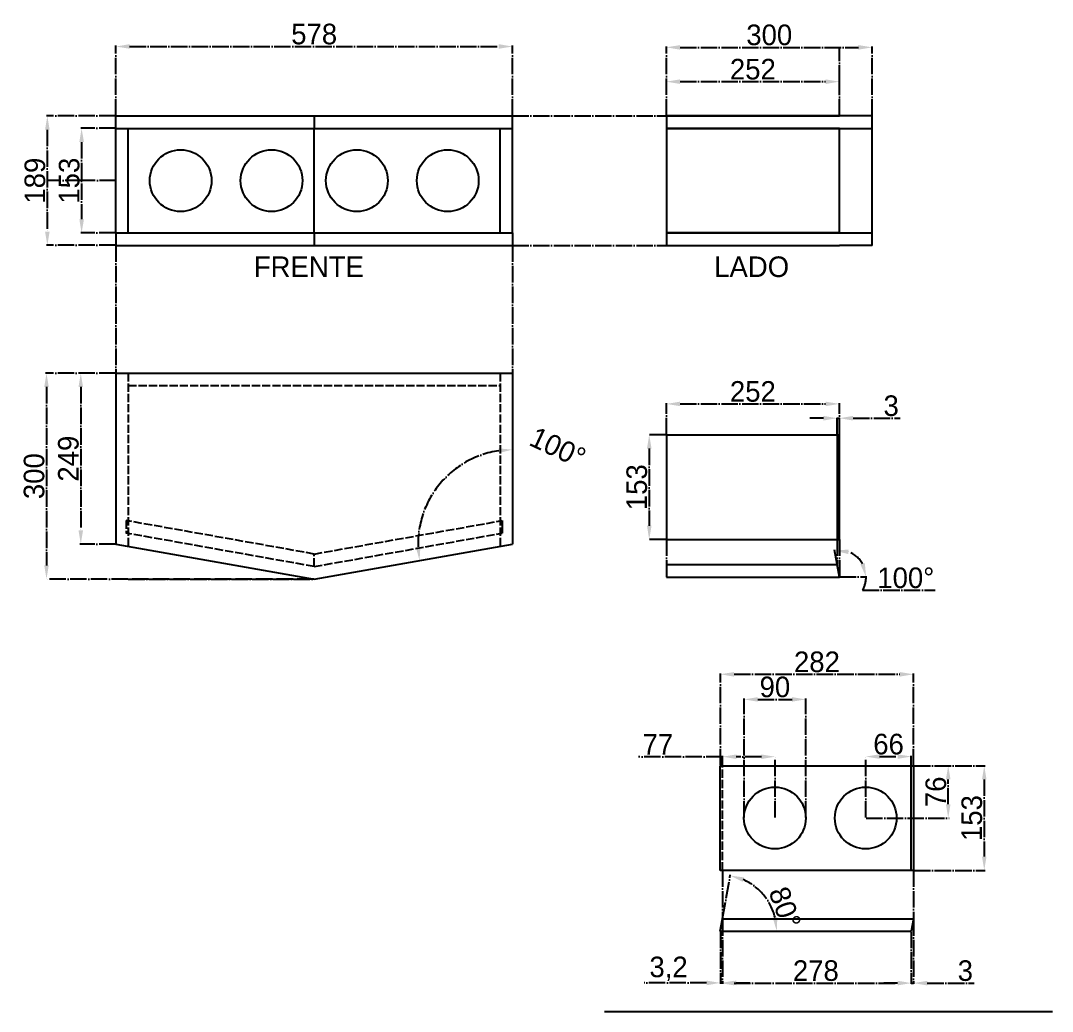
# Model space of a CAD drawing. Header units: millimetres. Extents: x -5727 to 14380, y -5693 to 6274.
# Drawn here: x 4317 to 5821, y 4831 to 6274 of the extents above; entities that cross this region are included whole.
import ezdxf

# ---------------------------------------------------------------- set-up
doc = ezdxf.new("R2010")
doc.units = ezdxf.units.MM
doc.linetypes.add('ACAD_ISO02W100', pattern=[15, 12, -3])
doc.linetypes.add('ACAD_ISO04W100', pattern=[30, 24, -3, 0, -3])
doc.layers.add('Linhas apoio', color=8, linetype='ACAD_ISO04W100', transparency=0.3)
doc.dimstyles.new('roy-1', dxfattribs={"dimtxt": 30, "dimasz": 20, "dimexe": 1.25, "dimexo": 0.625, "dimgap": 3, "dimtad": 3, "dimtoh": 1, "dimdec": 0, "dimtxsty": 'Standard', "dimcen": 2.5, "dimadec": 0, "dimazin": 0, "dimtfac": 1, "dimtdec": 0, "dimtmove": 0, "dimatfit": 2, "dimfxl": 1, "dimarcsym": 0})

# ---------------------------------------------------------------- blocks, each defined once
blk = doc.blocks.new('*D38')
at = {"layer": 'Defpoints', "color": 0, "transparency": 16777216}
for p in [(5033.8, 6236.5), (4455.8, 6135.3), (5033.8, 6135.3)]:
    blk.add_point(p, dxfattribs=at)
at = {"layer": 'Linhas apoio', "color": 0, "linetype": 'ACAD_ISO04W100', "lineweight": -2, "transparency": 16777216}
for p, q in [((4455.8, 6135.9), (4455.8, 6237.8)), ((4475.8, 6236.5), (5013.8, 6236.5)), ((5033.8, 6135.9), (5033.8, 6237.8))]:
    blk.add_line(p, q, dxfattribs=at)
at = {"layer": 'Linhas apoio', "color": 0, "transparency": 16777216}
for points in [[(4475.8, 6239.9), (4475.8, 6233.2), (4455.8, 6236.5)], [(5013.8, 6239.9), (5013.8, 6233.2), (5033.8, 6236.5)]]:
    blk.add_solid(points, dxfattribs=at)
at = {"layer": 'Linhas apoio', "color": 0, "transparency": 16777216, "insert": (4744.8, 6254.5), "char_height": 30, "attachment_point": 5}
blk.add_mtext('578', dxfattribs=at)
blk = doc.blocks.new('*D39')
at = {"layer": 'Defpoints', "color": 0, "transparency": 16777216}
for p in [(4455.8, 6135.3), (4355.8, 5946.8), (4455.8, 5946.8)]:
    blk.add_point(p, dxfattribs=at)
at = {"layer": 'Linhas apoio', "color": 0, "linetype": 'ACAD_ISO04W100', "lineweight": -2, "transparency": 16777216}
for p, q in [((4455.2, 6135.3), (4354.6, 6135.3)), ((4355.8, 6115.3), (4355.8, 5966.8)), ((4455.2, 5946.8), (4354.6, 5946.8))]:
    blk.add_line(p, q, dxfattribs=at)
at = {"layer": 'Linhas apoio', "color": 0, "transparency": 16777216}
for points in [[(4352.5, 6115.3), (4359.2, 6115.3), (4355.8, 6135.3)], [(4352.5, 5966.8), (4359.2, 5966.8), (4355.8, 5946.8)]]:
    blk.add_solid(points, dxfattribs=at)
at = {"layer": 'Linhas apoio', "color": 0, "transparency": 16777216, "insert": (4337.8, 6041), "char_height": 30, "attachment_point": 5, "rotation": 90}
blk.add_mtext('189', dxfattribs=at)
blk = doc.blocks.new('*D40')
at = {"layer": 'Defpoints', "color": 0, "transparency": 16777216}
for p in [(4455.8, 5760.4), (4354.6, 5460.4), (4744.8, 5460.4)]:
    blk.add_point(p, dxfattribs=at)
at = {"layer": 'Linhas apoio', "color": 0, "linetype": 'ACAD_ISO04W100', "lineweight": -2, "transparency": 16777216}
for p, q in [((4455.2, 5760.4), (4353.3, 5760.4)), ((4354.6, 5740.4), (4354.6, 5480.4)), ((4744.2, 5460.4), (4353.3, 5460.4))]:
    blk.add_line(p, q, dxfattribs=at)
at = {"layer": 'Linhas apoio', "color": 0, "transparency": 16777216}
for points in [[(4351.3, 5740.4), (4357.9, 5740.4), (4354.6, 5760.4)], [(4351.3, 5480.4), (4357.9, 5480.4), (4354.6, 5460.4)]]:
    blk.add_solid(points, dxfattribs=at)
at = {"layer": 'Linhas apoio', "color": 0, "transparency": 16777216, "insert": (4336.6, 5610.4), "char_height": 30, "attachment_point": 5, "rotation": 90}
blk.add_mtext('300', dxfattribs=at)
blk = doc.blocks.new('*D41')
at = {"layer": 'Defpoints', "color": 0, "transparency": 16777216}
for p in [(4455.8, 5760.4), (4404.6, 5511.4), (4455.8, 5511.4)]:
    blk.add_point(p, dxfattribs=at)
at = {"layer": 'Linhas apoio', "color": 0, "linetype": 'ACAD_ISO04W100', "lineweight": -2, "transparency": 16777216}
for p, q in [((4455.2, 5760.4), (4403.3, 5760.4)), ((4404.6, 5740.4), (4404.6, 5531.4)), ((4455.2, 5511.4), (4403.3, 5511.4))]:
    blk.add_line(p, q, dxfattribs=at)
at = {"layer": 'Linhas apoio', "color": 0, "transparency": 16777216}
for points in [[(4401.3, 5740.4), (4407.9, 5740.4), (4404.6, 5760.4)], [(4401.3, 5531.4), (4407.9, 5531.4), (4404.6, 5511.4)]]:
    blk.add_solid(points, dxfattribs=at)
at = {"layer": 'Linhas apoio', "color": 0, "transparency": 16777216, "insert": (4386.6, 5635.9), "char_height": 30, "attachment_point": 5, "rotation": 90}
blk.add_mtext('249', dxfattribs=at)
blk = doc.blocks.new('*D42')
at = {"layer": 'Defpoints', "color": 0, "transparency": 16777216}
for p in [(5558.2, 6235.3), (5258.2, 6135.3), (5558.2, 6135.3)]:
    blk.add_point(p, dxfattribs=at)
at = {"layer": 'Linhas apoio', "color": 0, "linetype": 'ACAD_ISO04W100', "lineweight": -2, "transparency": 16777216}
for p, q in [((5258.2, 6135.9), (5258.2, 6236.5)), ((5278.2, 6235.3), (5538.2, 6235.3)), ((5558.2, 6135.9), (5558.2, 6236.5))]:
    blk.add_line(p, q, dxfattribs=at)
at = {"layer": 'Linhas apoio', "color": 0, "transparency": 16777216}
for points in [[(5278.2, 6238.6), (5278.2, 6231.9), (5258.2, 6235.3)], [(5538.2, 6238.6), (5538.2, 6231.9), (5558.2, 6235.3)]]:
    blk.add_solid(points, dxfattribs=at)
at = {"layer": 'Linhas apoio', "color": 0, "transparency": 16777216, "insert": (5408.2, 6253.3), "char_height": 30, "attachment_point": 5}
blk.add_mtext('300', dxfattribs=at)
blk = doc.blocks.new('*D43')
at = {"layer": 'Defpoints', "color": 0, "transparency": 16777216}
for p in [(5618.5, 5321.7), (5336.9, 5188.5), (5618.5, 5188.5)]:
    blk.add_point(p, dxfattribs=at)
at = {"layer": 'Linhas apoio', "color": 0, "linetype": 'ACAD_ISO04W100', "lineweight": -2, "transparency": 16777216}
for p, q in [((5336.9, 5189.1), (5336.9, 5322.9)), ((5356.9, 5321.7), (5598.5, 5321.7)), ((5618.5, 5189.1), (5618.5, 5322.9))]:
    blk.add_line(p, q, dxfattribs=at)
at = {"layer": 'Linhas apoio', "color": 0, "transparency": 16777216}
for points in [[(5356.9, 5325), (5356.9, 5318.3), (5336.9, 5321.7)], [(5598.5, 5325), (5598.5, 5318.3), (5618.5, 5321.7)]]:
    blk.add_solid(points, dxfattribs=at)
at = {"layer": 'Linhas apoio', "color": 0, "transparency": 16777216, "insert": (5477.7, 5339.7), "char_height": 30, "attachment_point": 5}
blk.add_mtext('282', dxfattribs=at)
blk = doc.blocks.new('*D45')
at = {"layer": 'Defpoints', "color": 0, "transparency": 16777216}
for p in [(5336.9, 4947.4), (5615.3, 4947.4), (5615.3, 4871.7)]:
    blk.add_point(p, dxfattribs=at)
at = {"layer": 'Linhas apoio', "color": 0, "linetype": 'ACAD_ISO04W100', "lineweight": -2, "transparency": 16777216}
for p, q in [((5336.9, 4946.8), (5336.9, 4870.5)), ((5615.3, 4946.8), (5615.3, 4870.5)), ((5356.9, 4871.7), (5595.3, 4871.7))]:
    blk.add_line(p, q, dxfattribs=at)
at = {"layer": 'Linhas apoio', "color": 0, "transparency": 16777216}
for points in [[(5356.9, 4875.1), (5356.9, 4868.4), (5336.9, 4871.7)], [(5595.3, 4875.1), (5595.3, 4868.4), (5615.3, 4871.7)]]:
    blk.add_solid(points, dxfattribs=at)
at = {"layer": 'Linhas apoio', "color": 0, "transparency": 16777216, "insert": (5476.1, 4889.7), "char_height": 30, "attachment_point": 5}
blk.add_mtext('278', dxfattribs=at)
blk = doc.blocks.new('*D46')
at = {"layer": 'Defpoints', "color": 0, "transparency": 16777216}
for p in [(5618.5, 4965.4), (5615.3, 4947.4), (5615.3, 4871.7)]:
    blk.add_point(p, dxfattribs=at)
at = {"layer": 'Linhas apoio', "color": 0, "linetype": 'ACAD_ISO04W100', "lineweight": -2, "transparency": 16777216}
for p, q in [((5618.5, 4964.8), (5618.5, 4870.4)), ((5615.3, 4946.8), (5615.3, 4870.4)), ((5595.3, 4871.7), (5575.3, 4871.7)), ((5615.3, 4871.7), (5618.5, 4871.7)), ((5638.5, 4871.7), (5707, 4871.7))]:
    blk.add_line(p, q, dxfattribs=at)
at = {"layer": 'Linhas apoio', "color": 0, "transparency": 16777216}
for points in [[(5595.3, 4875), (5595.3, 4868.3), (5615.3, 4871.7)], [(5638.5, 4875), (5638.5, 4868.3), (5618.5, 4871.7)]]:
    blk.add_solid(points, dxfattribs=at)
at = {"layer": 'Linhas apoio', "color": 0, "transparency": 16777216, "insert": (5694, 4889.7), "char_height": 30, "attachment_point": 5}
blk.add_mtext('3', dxfattribs=at)
blk = doc.blocks.new('*D47')
at = {"layer": 'Defpoints', "color": 0, "transparency": 16777216}
for p in [(5461.4, 5285.1), (5371.4, 5112.2), (5461.4, 5112.2)]:
    blk.add_point(p, dxfattribs=at)
at = {"layer": 'Linhas apoio', "color": 0, "linetype": 'ACAD_ISO04W100', "lineweight": -2, "transparency": 16777216}
for p, q in [((5371.4, 5112.9), (5371.4, 5286.3)), ((5391.4, 5285.1), (5441.4, 5285.1)), ((5461.4, 5112.9), (5461.4, 5286.3))]:
    blk.add_line(p, q, dxfattribs=at)
at = {"layer": 'Linhas apoio', "color": 0, "transparency": 16777216}
for points in [[(5391.4, 5288.4), (5391.4, 5281.8), (5371.4, 5285.1)], [(5441.4, 5288.4), (5441.4, 5281.8), (5461.4, 5285.1)]]:
    blk.add_solid(points, dxfattribs=at)
at = {"layer": 'Linhas apoio', "color": 0, "transparency": 16777216, "insert": (5416.4, 5303.1), "char_height": 30, "attachment_point": 5}
blk.add_mtext('90', dxfattribs=at)
blk = doc.blocks.new('*D48')
at = {"layer": 'Defpoints', "color": 0, "transparency": 16777216}
for p in [(5340.1, 5201.6), (5340.1, 5188.5), (5416.7, 5112.2)]:
    blk.add_point(p, dxfattribs=at)
at = {"layer": 'Linhas apoio', "color": 0, "linetype": 'ACAD_ISO04W100', "lineweight": -2, "transparency": 16777216}
for p, q in [((5340.1, 5201.6), (5217.8, 5201.6)), ((5340.1, 5189.1), (5340.1, 5202.9)), ((5396.7, 5201.6), (5360.1, 5201.6)), ((5416.7, 5112.9), (5416.7, 5202.9))]:
    blk.add_line(p, q, dxfattribs=at)
at = {"layer": 'Linhas apoio', "color": 0, "transparency": 16777216}
for points in [[(5360.1, 5204.9), (5360.1, 5198.3), (5340.1, 5201.6)], [(5396.7, 5204.9), (5396.7, 5198.3), (5416.7, 5201.6)]]:
    blk.add_solid(points, dxfattribs=at)
at = {"layer": 'Linhas apoio', "color": 0, "transparency": 16777216, "insert": (5245.8, 5219.6), "char_height": 30, "attachment_point": 5}
blk.add_mtext('77', dxfattribs=at)
blk = doc.blocks.new('*D49')
at = {"layer": 'Defpoints', "color": 0, "transparency": 16777216}
for p in [(5340.1, 4965.4), (5336.9, 4947.4), (5336.9, 4872)]:
    blk.add_point(p, dxfattribs=at)
at = {"layer": 'Linhas apoio', "color": 0, "linetype": 'ACAD_ISO04W100', "lineweight": -2, "transparency": 16777216}
for p, q in [((5340.1, 4964.8), (5340.1, 4870.7)), ((5336.9, 4946.8), (5336.9, 4870.7)), ((5316.9, 4872), (5225.9, 4872)), ((5340.1, 4872), (5336.9, 4872)), ((5360.1, 4872), (5380.1, 4872))]:
    blk.add_line(p, q, dxfattribs=at)
at = {"layer": 'Linhas apoio', "color": 0, "transparency": 16777216}
for points in [[(5316.9, 4875.3), (5316.9, 4868.6), (5336.9, 4872)], [(5360.1, 4875.3), (5360.1, 4868.6), (5340.1, 4872)]]:
    blk.add_solid(points, dxfattribs=at)
at = {"layer": 'Linhas apoio', "color": 0, "transparency": 16777216, "insert": (5261.4, 4892.5), "char_height": 30, "attachment_point": 5}
blk.add_mtext('3,2', dxfattribs=at)
blk = doc.blocks.new('*D50')
at = {"layer": 'Defpoints', "color": 0, "transparency": 16777216}
for p in [(5615.3, 5201.8), (5615.3, 5188.5), (5548.9, 5112.2)]:
    blk.add_point(p, dxfattribs=at)
at = {"layer": 'Linhas apoio', "color": 0, "linetype": 'ACAD_ISO04W100', "lineweight": -2, "transparency": 16777216}
for p, q in [((5548.9, 5112.9), (5548.9, 5203.1)), ((5568.9, 5201.8), (5595.3, 5201.8)), ((5615.3, 5189.1), (5615.3, 5203.1))]:
    blk.add_line(p, q, dxfattribs=at)
at = {"layer": 'Linhas apoio', "color": 0, "transparency": 16777216}
for points in [[(5568.9, 5205.1), (5568.9, 5198.5), (5548.9, 5201.8)], [(5595.3, 5205.1), (5595.3, 5198.5), (5615.3, 5201.8)]]:
    blk.add_solid(points, dxfattribs=at)
at = {"layer": 'Linhas apoio', "color": 0, "transparency": 16777216, "insert": (5582.1, 5219.8), "char_height": 30, "attachment_point": 5}
blk.add_mtext('66', dxfattribs=at)
blk = doc.blocks.new('*D54')
at = {"layer": 'Defpoints', "color": 0, "transparency": 16777216}
for p in [(5510.4, 5715.7), (5258.2, 5670.6), (5510.4, 5670.6)]:
    blk.add_point(p, dxfattribs=at)
at = {"layer": 'Linhas apoio', "color": 0, "linetype": 'ACAD_ISO04W100', "lineweight": -2, "transparency": 16777216}
for p, q in [((5258.2, 5671.2), (5258.2, 5716.9)), ((5278.2, 5715.7), (5490.4, 5715.7)), ((5510.4, 5671.2), (5510.4, 5716.9))]:
    blk.add_line(p, q, dxfattribs=at)
at = {"layer": 'Linhas apoio', "color": 0, "transparency": 16777216}
for points in [[(5278.2, 5719), (5278.2, 5712.4), (5258.2, 5715.7)], [(5490.4, 5719), (5490.4, 5712.4), (5510.4, 5715.7)]]:
    blk.add_solid(points, dxfattribs=at)
at = {"layer": 'Linhas apoio', "color": 0, "transparency": 16777216, "insert": (5384.3, 5733.7), "char_height": 30, "attachment_point": 5}
blk.add_mtext('252', dxfattribs=at)
blk = doc.blocks.new('*D55')
at = {"layer": 'Defpoints', "color": 0, "transparency": 16777216}
for p in [(5507.2, 5694.9), (5507.2, 5670.6), (5510.4, 5670.6)]:
    blk.add_point(p, dxfattribs=at)
at = {"layer": 'Linhas apoio', "color": 0, "linetype": 'ACAD_ISO04W100', "lineweight": -2, "transparency": 16777216}
for p, q in [((5487.2, 5694.9), (5467.2, 5694.9)), ((5507.2, 5671.2), (5507.2, 5696.1)), ((5507.2, 5694.9), (5510.4, 5694.9)), ((5510.4, 5671.2), (5510.4, 5696.1)), ((5530.4, 5694.9), (5598.9, 5694.9))]:
    blk.add_line(p, q, dxfattribs=at)
at = {"layer": 'Linhas apoio', "color": 0, "transparency": 16777216}
for points in [[(5487.2, 5698.2), (5487.2, 5691.5), (5507.2, 5694.9)], [(5530.4, 5698.2), (5530.4, 5691.5), (5510.4, 5694.9)]]:
    blk.add_solid(points, dxfattribs=at)
at = {"layer": 'Linhas apoio', "color": 0, "transparency": 16777216, "insert": (5585.9, 5712.9), "char_height": 30, "attachment_point": 5}
blk.add_mtext('3', dxfattribs=at)
blk = doc.blocks.new('*D56')
at = {"layer": 'Defpoints', "color": 0, "transparency": 16777216}
for p in [(5258.2, 5670.6), (5233.2, 5518.1), (5258.2, 5518.1)]:
    blk.add_point(p, dxfattribs=at)
at = {"layer": 'Linhas apoio', "color": 0, "linetype": 'ACAD_ISO04W100', "lineweight": -2, "transparency": 16777216}
for p, q in [((5257.6, 5670.6), (5232, 5670.6)), ((5233.2, 5650.6), (5233.2, 5538.1)), ((5257.6, 5518.1), (5232, 5518.1))]:
    blk.add_line(p, q, dxfattribs=at)
at = {"layer": 'Linhas apoio', "color": 0, "transparency": 16777216}
for points in [[(5229.9, 5650.6), (5236.6, 5650.6), (5233.2, 5670.6)], [(5229.9, 5538.1), (5236.6, 5538.1), (5233.2, 5518.1)]]:
    blk.add_solid(points, dxfattribs=at)
at = {"layer": 'Linhas apoio', "color": 0, "transparency": 16777216, "insert": (5215.2, 5594.3), "char_height": 30, "attachment_point": 5, "rotation": 90}
blk.add_mtext('153', dxfattribs=at)
blk = doc.blocks.new('*D57')
at = {"layer": 'Defpoints', "color": 0, "transparency": 16777216}
for p in [(5033.8, 5760.4), (4907.5, 5565.9), (5033.8, 5511.4), (5033.8, 5511.4), (4744.8, 5460.4)]:
    blk.add_point(p, dxfattribs=at)
at = {"layer": 'Linhas apoio', "color": 0, "linetype": 'ACAD_ISO04W100', "lineweight": -2, "transparency": 16777216}
blk.add_arc((5033.8, 5511.4), 137.5, 98.3384, 181.6696, dxfattribs=at)
at = {"layer": 'Linhas apoio', "color": 0, "transparency": 16777216}
for points in [[(5013.7, 5650.9), (5014.1, 5644.2), (5033.8, 5649)], [(4899.7, 5507.8), (4893, 5507.1), (4898.4, 5487.5)]]:
    blk.add_solid(points, dxfattribs=at)
at = {"layer": 'Linhas apoio', "color": 0, "transparency": 16777216, "insert": (5100, 5652.2), "char_height": 30, "attachment_point": 5, "rotation": 334.8465}
blk.add_mtext('100°', dxfattribs=at)
blk = doc.blocks.new('*D58')
at = {"layer": 'Defpoints', "color": 0, "transparency": 16777216}
for p in [(5386, 5013.3), (5340.1, 4965.4), (5336.9, 4947.4), (5336.9, 4947.4), (5615.3, 4947.4)]:
    blk.add_point(p, dxfattribs=at)
at = {"layer": 'Linhas apoio', "color": 0, "linetype": 'ACAD_ISO04W100', "lineweight": -2, "transparency": 16777216}
blk.add_line((5340.2, 4966), (5351.4, 5029.6), dxfattribs=at)
blk.add_arc((5336.9, 4947.4), 82.2, 13.9718, 65.9734, dxfattribs=at)
at = {"layer": 'Linhas apoio', "color": 0, "transparency": 16777216}
for points in [[(5369.4, 5019.3), (5371.3, 5025.7), (5351.2, 5028.4)], [(5420, 4967.7), (5413.3, 4966.9), (5419.1, 4947.4)]]:
    blk.add_solid(points, dxfattribs=at)
at = {"layer": 'Linhas apoio', "color": 0, "transparency": 16777216, "insert": (5431.1, 4981.6), "char_height": 30, "attachment_point": 5, "rotation": 289.9138}
blk.add_mtext('80°', dxfattribs=at)
blk = doc.blocks.new('*D59')
at = {"layer": 'Defpoints', "color": 0, "transparency": 16777216}
for p in [(5525.8, 5499.3), (5507.2, 5481.5), (5258.2, 5463.5), (5510.4, 5463.5), (5510.4, 5463.5)]:
    blk.add_point(p, dxfattribs=at)
at = {"layer": 'Linhas apoio', "color": 0, "linetype": 'ACAD_ISO04W100', "lineweight": -2, "transparency": 16777216}
for p, q in [((5507.1, 5482.1), (5503.3, 5503.1)), ((5511, 5463.5), (5550.6, 5463.5)), ((5544.2, 5444.1), (5650.2, 5444.1))]:
    blk.add_line(p, q, dxfattribs=at)
for start, end in [(29.7183, 70.3623), (330.2817, 0)]:
    blk.add_arc((5510.4, 5463.5), 39, start, end, dxfattribs=at)
at = {"layer": 'Linhas apoio', "color": 0, "transparency": 16777216}
for points in [[(5523.2, 5496.9), (5523.8, 5503.5), (5503.5, 5501.9)], [(5547.5, 5483.7), (5541, 5481.9), (5549.4, 5463.5)]]:
    blk.add_solid(points, dxfattribs=at)
at = {"layer": 'Linhas apoio', "color": 0, "transparency": 16777216, "insert": (5607.2, 5462.1), "char_height": 30, "attachment_point": 5}
blk.add_mtext('100°', dxfattribs=at)
blk = doc.blocks.new('*D60')
at = {"layer": 'Defpoints', "color": 0, "transparency": 16777216}
for p in [(5618.5, 5188.5), (5618.5, 5036), (5721.6, 5036)]:
    blk.add_point(p, dxfattribs=at)
at = {"layer": 'Linhas apoio', "color": 0, "linetype": 'ACAD_ISO04W100', "lineweight": -2, "transparency": 16777216}
for p, q in [((5619.1, 5188.5), (5722.8, 5188.5)), ((5721.6, 5168.5), (5721.6, 5056)), ((5619.1, 5036), (5722.8, 5036))]:
    blk.add_line(p, q, dxfattribs=at)
at = {"layer": 'Linhas apoio', "color": 0, "transparency": 16777216}
for points in [[(5718.3, 5168.5), (5724.9, 5168.5), (5721.6, 5188.5)], [(5718.3, 5056), (5724.9, 5056), (5721.6, 5036)]]:
    blk.add_solid(points, dxfattribs=at)
at = {"layer": 'Linhas apoio', "color": 0, "transparency": 16777216, "insert": (5703.6, 5112.2), "char_height": 30, "attachment_point": 5, "rotation": 90}
blk.add_mtext('153', dxfattribs=at)
blk = doc.blocks.new('*D69')
at = {"layer": 'Defpoints', "color": 0, "transparency": 16777216}
for p in [(4455.8, 6117.3), (4405.8, 5964.8), (4455.8, 5964.8)]:
    blk.add_point(p, dxfattribs=at)
at = {"layer": 'Linhas apoio', "color": 0, "linetype": 'ACAD_ISO04W100', "lineweight": -2, "transparency": 16777216}
for p, q in [((4455.2, 6117.3), (4404.6, 6117.3)), ((4405.8, 6097.3), (4405.8, 5984.8)), ((4455.2, 5964.8), (4404.6, 5964.8))]:
    blk.add_line(p, q, dxfattribs=at)
at = {"layer": 'Linhas apoio', "color": 0, "transparency": 16777216}
for points in [[(4402.5, 6097.3), (4409.2, 6097.3), (4405.8, 6117.3)], [(4402.5, 5984.8), (4409.2, 5984.8), (4405.8, 5964.8)]]:
    blk.add_solid(points, dxfattribs=at)
at = {"layer": 'Linhas apoio', "color": 0, "transparency": 16777216, "insert": (4387.8, 6041), "char_height": 30, "attachment_point": 5, "rotation": 90}
blk.add_mtext('153', dxfattribs=at)
blk = doc.blocks.new('*D130')
at = {"layer": 'Defpoints', "color": 0, "transparency": 16777216}
for p in [(5618.5, 5188.5), (5669.1, 5188.5), (5548.9, 5112.2)]:
    blk.add_point(p, dxfattribs=at)
at = {"layer": 'Linhas apoio', "color": 0, "linetype": 'ACAD_ISO04W100', "lineweight": -2, "transparency": 16777216}
for p, q in [((5619.1, 5188.5), (5670.3, 5188.5)), ((5669.1, 5132.2), (5669.1, 5168.5)), ((5549.5, 5112.2), (5670.3, 5112.2))]:
    blk.add_line(p, q, dxfattribs=at)
at = {"layer": 'Linhas apoio', "color": 0, "transparency": 16777216}
for points in [[(5665.7, 5168.5), (5672.4, 5168.5), (5669.1, 5188.5)], [(5665.7, 5132.2), (5672.4, 5132.2), (5669.1, 5112.2)]]:
    blk.add_solid(points, dxfattribs=at)
at = {"layer": 'Linhas apoio', "color": 0, "transparency": 16777216, "insert": (5651.1, 5150.4), "char_height": 30, "attachment_point": 5, "rotation": 90}
blk.add_mtext('76', dxfattribs=at)
blk = doc.blocks.new('*D392')
at = {"layer": 'Defpoints', "color": 0, "transparency": 16777216}
for p in [(5510.4, 6185.3), (5258.2, 6135.3), (5510.4, 6135.3)]:
    blk.add_point(p, dxfattribs=at)
at = {"layer": 'Linhas apoio', "color": 0, "linetype": 'ACAD_ISO04W100', "lineweight": -2, "transparency": 16777216}
for p, q in [((5258.2, 6135.9), (5258.2, 6186.5)), ((5278.2, 6185.3), (5490.4, 6185.3)), ((5510.4, 6135.9), (5510.4, 6186.5))]:
    blk.add_line(p, q, dxfattribs=at)
at = {"layer": 'Linhas apoio', "color": 0, "transparency": 16777216}
for points in [[(5278.2, 6188.6), (5278.2, 6181.9), (5258.2, 6185.3)], [(5490.4, 6188.6), (5490.4, 6181.9), (5510.4, 6185.3)]]:
    blk.add_solid(points, dxfattribs=at)
at = {"layer": 'Linhas apoio', "color": 0, "transparency": 16777216, "insert": (5384.3, 6203.3), "char_height": 30, "attachment_point": 5}
blk.add_mtext('252', dxfattribs=at)

msp = doc.modelspace()

# ---------------------------------------------------------------- linework, layer by layer
for p, q in [((4455.845, 6135.274), (5033.845, 6135.274)), ((4455.845, 6117.274), (4455.845, 6135.274)), ((4744.845, 6135.274), (4744.845, 6117.274)), ((5033.845, 6117.274), (5033.845, 6135.274)), ((5258.175, 6135.274), (5258.175, 5946.774)), ((5258.175, 6135.274), (5510.375, 6135.274)), ((5510.375, 6135.274), (5258.175, 6135.274)), ((4455.845, 5964.774), (4455.845, 6117.274)), ((4455.845, 6117.274), (5033.845, 6117.274)), ((4473.845, 5964.774), (4473.845, 6117.274)), ((4744.845, 5964.774), (4744.845, 6117.274)), ((5015.845, 5964.774), (5015.845, 6117.274)), ((5033.845, 5964.774), (5033.845, 6117.274)), ((5510.375, 6117.274), (5258.175, 6117.274)), ((5258.175, 6117.274), (5510.375, 6117.274)), ((4455.845, 5964.774), (5033.845, 5964.774)), ((4455.845, 5964.774), (4455.845, 5946.774)), ((4744.845, 5964.774), (4744.845, 5946.774)), ((5033.845, 5964.774), (5033.845, 5946.774)), ((5510.375, 5964.774), (5258.175, 5964.774)), ((5258.175, 5964.774), (5510.375, 5964.774)), ((4455.845, 5946.774), (5033.845, 5946.774)), ((5258.175, 5946.774), (5510.375, 5946.774)), ((4455.845, 5760.445), (5033.845, 5760.445)), ((4455.845, 5760.445), (4455.845, 5511.445)), ((5033.845, 5760.445), (5033.845, 5511.445)), ((5258.175, 5670.583), (5510.375, 5670.583)), ((5258.175, 5670.583), (5258.175, 5518.083)), ((5507.175, 5670.583), (5507.175, 5518.083)), ((5510.375, 5518.083), (5510.375, 5670.583)), ((4455.845, 5511.445), (4744.874, 5460.44)), ((4744.845, 5460.445), (5033.845, 5511.445)), ((5258.175, 5518.083), (5510.375, 5518.083)), ((5258.175, 5481.47), (5507.175, 5481.47)), ((5258.175, 5481.47), (5258.175, 5463.47)), ((5510.375, 5463.47), (5507.175, 5481.47)), ((5258.175, 5463.47), (5510.375, 5463.47)), ((5336.866, 5188.476), (5618.458, 5188.476)), ((5336.866, 5035.976), (5336.866, 5188.476)), ((5615.258, 5035.976), (5615.258, 5188.476)), ((5618.458, 5188.476), (5618.458, 5035.976)), ((5618.458, 5035.976), (5336.866, 5035.976)), ((5336.866, 4947.43), (5340.058, 4965.43)), ((5340.058, 4965.43), (5618.458, 4965.43)), ((5618.458, 4965.43), (5615.258, 4947.43)), ((5336.866, 4947.43), (5615.258, 4947.43)), ((5167.969, 4830.517), (5820.886, 4830.517))]:
    msp.add_line(p, q)
at = {"transparency": 33554585}
for p, q in [((5558.175, 6135.274), (5510.375, 6135.274)), ((5558.175, 5946.774), (5558.175, 6135.274)), ((5510.375, 6117.274), (5558.175, 6117.274)), ((5510.375, 5964.774), (5558.175, 5964.774)), ((5558.175, 5946.774), (5510.375, 5946.774))]:
    msp.add_line(p, q, dxfattribs=at)
at = {"transparency": 33554687}
msp.add_line((5510.375, 5964.774), (5510.375, 6117.274), dxfattribs=at)
at = {"linetype": 'ACAD_ISO02W100'}
for p, q in [((4473.845, 5760.445), (4473.845, 5508.269)), ((5015.845, 5760.445), (5015.845, 5508.364)), ((4473.845, 5742.445), (5015.845, 5742.445)), ((5340.058, 5035.976), (5340.058, 5188.476))]:
    msp.add_line(p, q, dxfattribs=at)
at = {"linetype": 'ACAD_ISO02W100', "transparency": 33554620}
for p, q in [((4744.845, 5496.979), (4470.743, 5545.709)), ((4470.743, 5545.709), (4470.743, 5527.427)), ((4744.837, 5496.979), (5018.939, 5545.709)), ((4744.837, 5478.699), (4470.743, 5527.427)), ((4744.845, 5478.699), (5018.939, 5527.427)), ((4744.845, 5478.699), (4744.837, 5496.979)), ((4744.837, 5478.699), (4744.845, 5496.979))]:
    msp.add_line(p, q, dxfattribs=at)
at = {"transparency": 33554620}
msp.add_line((5018.939, 5545.709), (5018.939, 5527.427), dxfattribs=at)
for centre in [(4550.145, 6041.024), (4682.645, 6041.024), (4807.045, 6041.024), (4939.545, 6041.024), (5416.358, 5112.226), (5548.858, 5112.226)]:
    msp.add_circle(centre, 45)
at = {"layer": 'Linhas apoio', "color": 1}
for p, q in [((5510.375, 6185.274), (5510.375, 6235.274)), ((5510.375, 6135.274), (5510.375, 6185.274)), ((4405.845, 6041.024), (4355.845, 6041.024)), ((4455.845, 6041.024), (4405.845, 6041.024))]:
    msp.add_line(p, q, dxfattribs=at)
at = {"layer": 'Linhas apoio', "linetype": 'ACAD_ISO04W100'}
for p, q in [((5033.845, 6135.274), (5258.175, 6135.274)), ((4455.845, 5946.774), (4455.845, 5760.445)), ((5033.845, 5946.774), (5033.845, 5760.445)), ((5033.845, 5946.774), (5258.175, 5946.774)), ((5340.058, 5035.976), (5340.058, 4965.43)), ((5618.458, 5035.976), (5618.458, 4965.43))]:
    msp.add_line(p, q, dxfattribs=at)
at = {"layer": 'Linhas apoio'}
for p, q in [((5258.175, 5518.083), (5258.175, 5481.47)), ((5507.175, 5518.083), (5507.175, 5481.47)), ((5510.375, 5518.083), (5510.375, 5463.47)), ((4473.845, 5460.445), (4744.845, 5460.445))]:
    msp.add_line(p, q, dxfattribs=at)

# ---------------------------------------------------------------- texts
at = {"char_height": 30, "attachment_point": 1}
for s, insert in [('FRENTE', (4656.854, 5930.588)), ('LADO', (5327.921, 5930.588))]:
    msp.add_mtext_dynamic_manual_height_columns(s, width=263.8314, gutter_width=12.5, heights=[52.694], dxfattribs=dict(at, insert=insert))

# ---------------------------------------------------------------- dimensions: what is measured, and where the dimension line sits
at = {"layer": 'Linhas apoio'}
for base, p1, p2, picture, middle in [((5033.845, 6236.524), (4455.845, 6135.274), (5033.845, 6135.274), '*D38', (4744.845, 6254.524)), ((5558.175, 6235.274), (5258.175, 6135.274), (5558.175, 6135.274), '*D42', (5408.175, 6253.274)), ((5510.375, 6185.274), (5258.175, 6135.274), (5510.375, 6135.274), '*D392', (5384.275, 6203.274)), ((5510.375, 5715.692), (5258.175, 5670.583), (5510.375, 5670.583), '*D54', (5384.275, 5733.692)), ((5618.458, 5321.679), (5336.866, 5188.476), (5618.458, 5188.476), '*D43', (5477.662, 5339.679)), ((5615.258, 5201.811), (5548.858, 5112.226), (5615.258, 5188.476), '*D50', (5582.058, 5219.811))]:
    dim = msp.add_linear_dim(base=base, p1=p1, p2=p2, dimstyle='roy-1', dxfattribs=at)
    dim.commit()
    dim.dimension.update_dxf_attribs({"geometry": picture, "text_midpoint": middle})
for base, p1, p2, picture, middle in [((4355.844851663, 5946.773950469), (4455.844851663, 6135.273950469), (4455.844851663, 5946.773950469), '*D39', (4355.844851663, 6041.023950469)), ((5233.234212626, 5518.082755768), (5258.175098022, 5670.582755768), (5258.175098022, 5518.082755768), '*D56', (5233.234212626, 5594.332755768))]:
    dim = msp.add_linear_dim(base=base, p1=p1, p2=p2, angle=90, dimstyle='roy-1', dxfattribs=at)
    dim.commit()
    dim.dimension.update_dxf_attribs({"geometry": picture, "text_midpoint": middle, "dimtype": 160})
for base, p1, p2, picture, middle in [((4405.844851663, 5964.773950469), (4455.844851663, 6117.273950469), (4455.844851663, 5964.773950469), '*D69', (4387.844851663, 6041.023950469)), ((4354.595, 5460.445), (4455.845, 5760.445), (4744.845, 5460.445), '*D40', (4336.595, 5610.445)), ((4404.595, 5511.445), (4455.845, 5760.445), (4455.845, 5511.445), '*D41', (4386.595, 5635.945)), ((5669.055, 5188.476), (5548.858, 5112.226), (5618.458, 5188.476), '*D130', (5651.055, 5150.351)), ((5721.586763904, 5035.976155175), (5618.457829855, 5188.476155175), (5618.457829855, 5035.976155175), '*D60', (5703.586763904, 5112.226155175))]:
    dim = msp.add_linear_dim(base=base, p1=p1, p2=p2, angle=90, dimstyle='roy-1', dxfattribs=at)
    dim.commit()
    dim.dimension.update_dxf_attribs({"geometry": picture, "text_midpoint": middle})
for base, line1, line2, picture, middle in [((4907.542, 5565.913), ((4744.845, 5460.445), (5033.845, 5511.445)), ((5033.845, 5760.445), (5033.845, 5511.445)), '*D57', (5092.309, 5635.949)), ((5386.006, 5013.349), ((5336.866, 4947.43), (5615.258, 4947.43)), ((5336.866, 4947.43), (5340.058, 4965.43)), '*D58', (5414.17, 4975.434))]:
    dim = msp.add_angular_dim_2l(base=base, line1=line1, line2=line2, dimstyle='roy-1', dxfattribs=at)
    dim.commit()
    dim.dimension.update_dxf_attribs({"geometry": picture, "text_midpoint": middle, "dimtype": 162})
for base, p1, p2, picture, middle in [((5507.175, 5694.878), (5510.375, 5670.583), (5507.175, 5670.583), '*D55', (5585.875, 5694.878)), ((5461.358, 5285.093), (5371.358, 5112.226), (5461.358, 5112.226), '*D47', (5416.358, 5285.093)), ((5340.058, 5201.601), (5416.671, 5112.226), (5340.058, 5188.476), '*D48', (5245.818, 5201.601)), ((5615.258, 4871.654), (5618.458, 4965.43), (5615.258, 4947.43), '*D46', (5693.958, 4871.654)), ((5615.258, 4871.733), (5336.866, 4947.43), (5615.258, 4947.43), '*D45', (5476.062, 4871.733))]:
    dim = msp.add_linear_dim(base=base, p1=p1, p2=p2, dimstyle='roy-1', dxfattribs=at)
    dim.commit()
    dim.dimension.update_dxf_attribs({"geometry": picture, "text_midpoint": middle, "dimtype": 160})
dim = msp.add_angular_dim_2l(base=(5525.787, 5499.29), line1=((5258.175, 5463.47), (5510.375, 5463.47)), line2=((5510.375, 5463.47), (5507.175, 5481.47)), dimstyle='roy-1', dxfattribs=at)
dim.commit()
dim.dimension.update_dxf_attribs({"geometry": '*D59', "text_midpoint": (5607.241, 5462.139)})
dim = msp.add_linear_dim(base=(5336.866, 4871.966), p1=(5340.058, 4965.43), p2=(5336.866, 4947.43), text='3,2', dimstyle='roy-1', dxfattribs=at)
dim.commit()
dim.dimension.update_dxf_attribs({"geometry": '*D49', "text_midpoint": (5261.366, 4892.466)})

doc.saveas('drawing.dxf')
